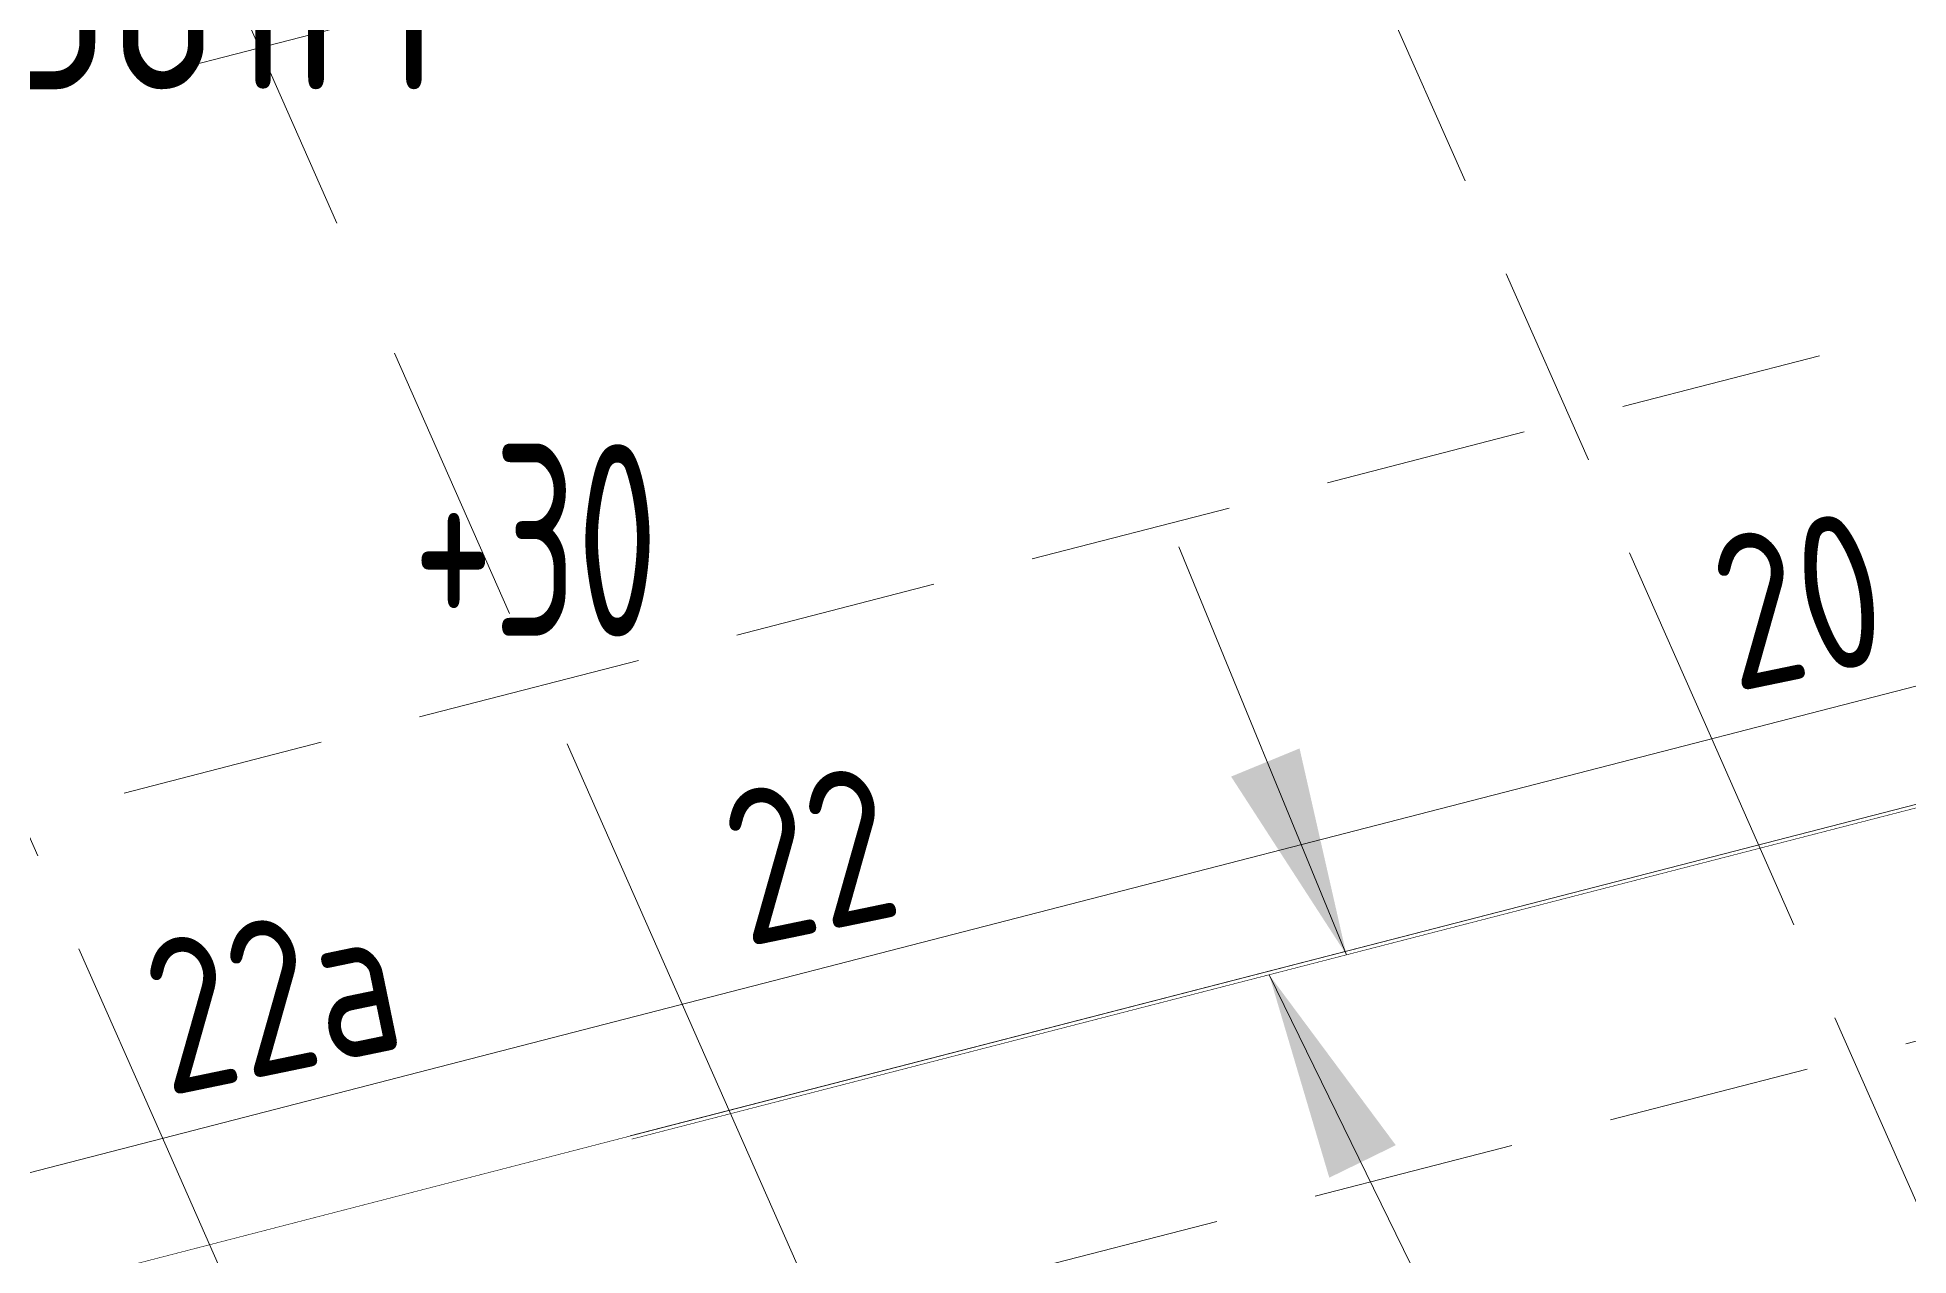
# Model space of a CAD drawing. Header units: millimetres. Extents: x 149544 to 197467, y -3118 to 25363.
# Drawn here: x 191873 to 192458, y 7652 to 8033 of the extents above; entities that cross this region are included whole.
import ezdxf

# ---------------------------------------------------------------- set-up
doc = ezdxf.new("R2010")
doc.units = ezdxf.units.MM
doc.header["$MEASUREMENT"] = 0
for name, pattern in [('K5LT32774', [0]), ('K5LT32778', [0]), ('K5LT32788', [0]), ('K5LT32803', [95.25, 63.5, -31.75]), ('K5LT32804', [133.350002, 88.900002, -44.450001]), ('K5LT32807', [0])]:
    doc.linetypes.add(name, pattern=pattern)
doc.layers.add('IDENT', color=7, linetype='Continuous')
doc.styles.add('KTEXTSTYLE', font='GOST_AU.SHX', dxfattribs={"width": 0.96, "height": 5})

# ---------------------------------------------------------------- blocks, each defined once
blk = doc.blocks.new('U3')
at = {"layer": 'IDENT', "color": 7, "char_height": 0.2, "attachment_point": 1, "style": 'KTEXTSTYLE'}
for s, insert in [('\\H3.5;\\W0.965;\\Q15;\\Q0;\\H60.00;1', (-155052.31, -9535.65)), ('\\H3.5;\\W0.965;\\Q15;\\Q0;\\H60.00;       -- "1561M"', (-155279.32, -9632.84)), ('\\H3.5;\\W0.965;\\Q15;\\Q0;\\H60.00;3.0', (-155080.89, -9730.02))]:
    blk.add_mtext(s, dxfattribs=dict(at, insert=insert))

msp = doc.modelspace()

# ---------------------------------------------------------------- hatches: boundary and pattern name
for points in [[(192246.15, 7801.83), (192267.53, 7810.62), (192282.19, 7746.17)], [(192297.59, 7686.73), (192276.82, 7676.58), (192258.04, 7739.95)]]:
    msp.add_hatch(color=0).paths.add_polyline_path(points)

# ---------------------------------------------------------------- linework, layer by layer
at = {"color": 0, "linetype": 'K5LT32803', "lineweight": 18}
for p, q in [((191911.17, 8021.26), (195962.14, 9065.65)), ((191999.55, 7822.26), (196050.16, 8866.56)), ((192087.93, 7623.27), (196138.17, 8667.47)), ((192396.26, 7813.65), (192029.53, 8643.18)), ((191911.9, 7689.98), (191545.16, 8519.52)), ((190240.21, 7368.68), (191999.55, 7822.26)), ((192396.26, 7813.65), (192763, 6984.12)), ((191911.9, 7689.98), (192278.63, 6860.46))]:
    msp.add_line(p, q, dxfattribs=at)
at = {"color": 0, "linetype": 'K5LT32778', "lineweight": 18}
for p, q in [((196086.86, 8765.14), (192043.74, 7722.77)), ((192043.74, 7722.77), (190247.67, 7259.71))]:
    msp.add_line(p, q, dxfattribs=at)
at = {"color": 0, "linetype": 'K5LT32774', "lineweight": 18}
msp.add_line((192058.47, 7689.6), (196108.1, 8733.65), dxfattribs=at)
at = {"color": 0, "linetype": 'K5LT32804', "lineweight": 18}
for q in [(191707.97, 8560.28), (192441.44, 6901.22)]:
    msp.add_line((192074.7, 7730.75), q, dxfattribs=at)
at = {"color": 0, "linetype": 'K5LT32807', "lineweight": 18}
for p, q in [((192282.19, 7746.17), (192229.79, 7873.57)), ((192258.04, 7739.95), (192318.54, 7616.19))]:
    msp.add_line(p, q, dxfattribs=at)
at = {"color": 0, "linetype": 'K5LT32788', "const_width": 0.18}
for points in [[(192058.47, 7689.6), (193360.98, 8025.41), (193360.56, 8024.19), (192058.91, 7688.61)], [(193360.98, 8025.41), (192058.47, 7689.6)], [(192058.91, 7688.61), (193360.56, 8024.19)], [(191859.87, 7638.4), (190291.58, 7234.07), (190291.15, 7232.86), (192058.47, 7689.6)]]:
    msp.add_lwpolyline(points, dxfattribs=at)

# ---------------------------------------------------------------- block references
at = {"color": 0}
msp.add_blockref('U3', (346789.96, 17709.31), dxfattribs=at)

# ---------------------------------------------------------------- texts
at = {"color": 0, "insert": (191990.61, 7905.61), "char_height": 2.5, "attachment_point": 1, "style": 'KTEXTSTYLE'}
msp.add_mtext('\\H3.5;\\W0.965;\\Q15;\\Q0;\\W0.765;\\H60.00;{\\c16711935;+30}', dxfattribs=at)
at = {"color": 0, "char_height": 2.5, "attachment_point": 1, "rotation": 11.70084, "style": 'KTEXTSTYLE'}
for s, insert in [('{\\H19.2x;\\W0.965;\\C6;20}', (192393.7, 7875.18)), ('{\\H19.2x;\\W0.965;\\C6;22}', (192084.88, 7795.59)), ('{\\H19.2x;\\W0.965;\\C6;22а}', (191904.05, 7748.95))]:
    msp.add_mtext(s, dxfattribs=dict(at, insert=insert))

doc.saveas('drawing.dxf')
